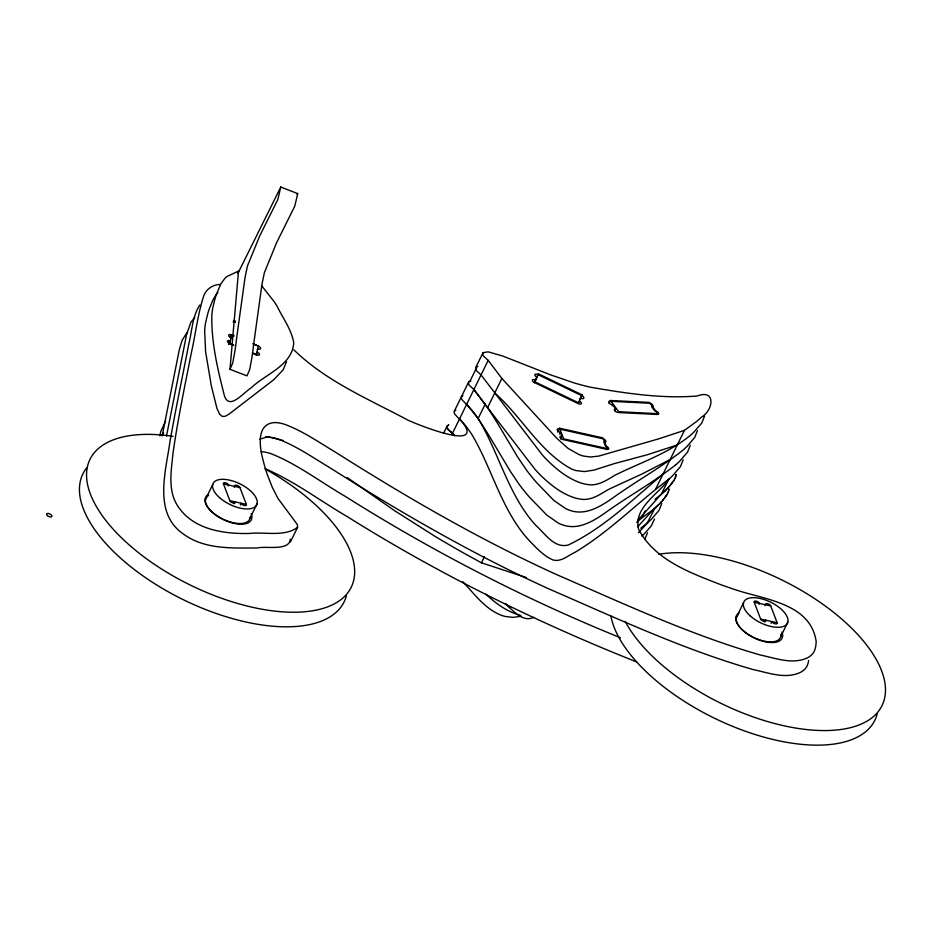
<?xml version="1.0" encoding="UTF-8"?>
<svg xmlns="http://www.w3.org/2000/svg" width="932" height="932" viewBox="0 0 932 932"><rect width="100%" height="100%" fill="white"/><g stroke="black" fill="none" stroke-linecap="round" stroke-linejoin="round"><path stroke-width="1.4" d="M297.005 194.217L297.751 193.53L294.768 206.158L276.606 242.681L264.373 272.668L261.985 284.144L253.481 345.586A272.971 43.222 -68.9 0 1 251.955 357.236L249.694 369.596L246.957 375.864L229.983 369.305L238.51 271.107L227.326 276.303A59.229 28.018 26.1 0 0 225.066 278.097L220.768 284.062L216.434 294.209A445.647 210.807 26.1 0 0 215.047 298.555L212.822 307.63A271.538 128.453 26.1 0 0 211.797 316.181C211.459 341.974 217.203 367.523 223.587 392.372C227.431 413.249 242.926 392.908 251.209 387.817C265.445 374.047 292.508 365.344 293.731 342.708C291.506 329.578 283.153 318.674 277.445 306.896A99.666 47.148 26.1 0 0 274.159 301.677L261.682 285.763M647.472 532.743L644.758 539.546M661.743 503.595L659.029 510.387L651.34 519.322A359.705 170.148 26.1 0 1 647.845 522.549L638.455 532.696M668.792 489.859L668.873 489.009M675.933 475.285L676.003 474.435M683.144 459.849L680.43 466.652L672.753 475.588A359.705 170.148 26.1 0 1 669.258 478.815L668.908 479.106M690.274 445.275L687.571 452.078L679.882 461.002A361.872 171.173 26.1 0 1 675.63 464.893M697.416 430.689L694.701 437.492L687.024 446.428A361.872 171.173 26.1 0 1 682.76 450.319C660.706 467.701 635.962 481.32 613.174 497.676C601.082 506.181 586.228 515.571 570.85 510.678A17.265 8.167 26.1 0 1 565.724 508.674L553.923 500.519L536.587 482.578A197.328 93.34 26.1 0 1 526.592 470.194L517.691 457.076L497.012 422.452A976.922 462.121 26.1 0 0 488.496 409.008L473.91 389.506L469.309 385.3A7.258 3.437 26.1 0 1 468.61 384.077L468.761 381.84L470.811 380.932M704.545 416.115L701.843 422.918L694.154 431.842A361.872 171.173 26.1 0 1 689.901 435.733C668.873 452.859 642.591 461.864 618.405 473.538A250.184 118.341 26.1 0 0 614.141 475.693C605.87 480.784 596.748 486.667 586.508 484.337A22.065 10.438 26.1 0 1 583.106 483.615C570.85 480.166 560.353 472.384 551.092 463.891A100.621 47.59 26.1 0 1 542.261 454.874L481.052 374.92L476.45 370.715A7.258 3.437 26.1 0 1 475.739 369.491L475.67 367.604L483.032 352.68L488.205 351.853L502.534 355.954L550.579 374.862L573.949 382.854A143.61 67.931 26.1 0 0 590.457 387.211C625.465 393.269 661.58 398.873 697.124 396.007C716.091 388.726 713.609 410.231 701.283 417.268A361.872 171.173 26.1 0 1 697.031 421.159L684.426 430.374L658.388 438.949L598.705 456.098L590.399 457.006L583.444 456.039A19.048 9.005 26.1 0 1 578.923 454.548L568.066 448.397L556.625 438.122L501.859 378.45L488.182 360.346L483.58 356.14A7.258 3.437 26.1 0 1 482.881 354.917L482.811 353.018M668.861 489.23L668.617 490.768M675.991 474.656L675.455 477.126M446.952 426.879L447.01 426.297M199.798 305.02C192.248 316.449 192.109 330.953 188.823 343.896C182.521 376.575 175.635 409.148 169.915 441.931C165.756 471.918 152.965 513.614 183.732 534.257C204.865 549.635 232.336 548.004 257.162 547.993C265.236 545.779 289.619 551.394 290.248 539.162M290.435 541.958L297.576 527.372L297.378 524.588L277.981 498.469L272.191 487.087L267.286 474.493A389.681 184.338 26.1 0 1 263.337 461.177C259.958 448.909 255.391 424.666 273.647 422.615A21.844 10.334 26.1 0 1 279.227 422.977A23.917 11.312 26.1 0 1 284.912 424.375C302.982 431.132 318.965 442.327 335.427 452.171C406.736 497.292 479.887 539.779 556.8 574.683C623.706 603.691 690.274 634.878 760.512 655.056C775.645 658.19 792.48 664.842 807.473 657.841A62.479 29.556 26.1 0 0 811.388 655.103L812.296 654.194A51.039 24.139 26.1 0 0 814.125 651.503L814.824 649.802A111.374 52.681 26.1 0 0 815.477 647.46A97.01 45.889 26.1 0 0 815.884 645.154L815.978 644.338A161.982 76.622 26.1 0 0 816.164 641.577C810.968 604.484 767.129 599.812 738.365 590.702A254.471 120.368 26.1 0 1 720.553 584.597C690.099 572.691 654.52 559.957 638.548 529.085C633.504 507.532 658.178 494.484 668.827 479.188M286.532 361.674L283.177 369.829L273.798 379.685L229.027 414.134L225.276 416.278L222.317 416.453L219.801 414.39L216.993 408.554L211.343 385.93L205.623 351.9L204.656 330.767A271.538 128.453 26.1 0 1 205.692 322.204L207.918 313.14A445.647 210.807 26.1 0 1 209.304 308.783L213.055 299.743L216.62 294.069M166.502 436.071L186.458 335.054L190.85 322.251L194.788 317.497M162.285 435.302L179.328 349.628L182.136 340.192L186.948 332.771M234.27 335.951L231.602 334.833L229.855 343.605L233.186 345.061M654.52 519.019L651.142 526.056L644.21 533.896A361.872 171.173 26.1 0 1 641.892 536.075M668.605 490.989L667.929 492.678M675.735 476.403L675.059 478.104M446.987 426.495L448.688 424.806M468.54 382.178L454.268 411.338L454.338 413.226A7.258 3.437 26.1 0 0 455.037 414.46L465.196 425.307A147.827 69.923 26.1 0 1 471.848 434.475C490.861 466.513 500.018 504.13 523.341 533.733A132.903 62.863 26.1 0 0 528.491 539.768C535.772 547.34 543.135 555.635 552.932 559.934C561.064 562.311 568.054 555.472 574.939 552.338C609.353 531.822 637.36 502.686 669.258 478.815M668.314 491.921L667.428 493.692M163.566 432.704L162.984 434.114M162.704 434.766L162.18 435.908M534.281 382.807L536.937 377.145A2.913 1.375 26.1 0 1 534.886 374.629A2.913 1.375 26.1 0 1 538.079 374.641L581.754 395.646A2.913 1.375 26.1 0 1 583.816 398.162A2.913 1.375 26.1 0 1 580.624 398.162L580.182 399.071M538.451 373.872L534.851 381.817L578.539 402.822L582.139 394.877L538.451 373.872L537.182 376.47M238.068 272.028L238.51 271.107M165.512 421.322L160.735 431.563L159.826 435.873M237.846 273.53L280.788 186.971L277.806 199.599L259.632 236.122L247.411 266.109L245.023 277.585L236.507 339.027A272.971 43.222 -68.9 0 1 234.992 350.677L232.72 363.037L229.983 369.305M233.326 322.402L234.188 320.212L233.419 321.051M230.32 337.442L231.602 334.833M228.806 342.23L229.249 341.31M230.588 338.584L231.031 337.664A2.913 1.375 26.1 0 1 228.643 335.171A2.913 1.375 26.1 0 1 231.59 334.903L233.256 335.59M228.608 344.549L230.39 340.902A2.913 1.375 26.1 0 0 227.455 341.17A2.913 1.375 26.1 0 0 229.843 343.675L233.862 345.283M257.267 349.733L257.71 348.813A2.913 1.375 26.1 0 0 260.657 348.545A2.913 1.375 26.1 0 0 258.269 346.04L253.259 343.955M255.741 354.789L257.069 352.051A2.913 1.375 26.1 0 1 259.469 354.556A2.913 1.375 26.1 0 1 256.521 354.824L253.189 353.426M205.623 499.051L212.752 484.477M228.212 485.968L228.655 485.059A2.913 1.375 26.1 0 0 225.404 482.799A2.913 1.375 26.1 0 0 223.447 483.894L229.866 500.705A2.913 1.375 26.1 0 0 233.105 502.965A2.913 1.375 26.1 0 0 235.074 501.859L234.177 503.688M234.281 487.331L234.724 486.411A2.913 1.375 26.1 0 1 236.693 485.316A2.913 1.375 26.1 0 1 239.932 487.576L246.351 504.387A2.913 1.375 26.1 0 1 244.394 505.482A2.913 1.375 26.1 0 1 241.143 503.222L240.258 505.039M249.904 518.378L257.046 503.804M443.539 433.403L447.115 426.11L448.665 425.004M470.031 381.083L476.578 367.721M452.032 434.347L452.486 433.438L447.908 429.035A7.258 3.437 26.1 0 1 447.197 427.811M454.478 435.827L452.509 433.24L488.182 360.346M675.63 464.893C653.25 482.52 628.121 496.302 605.043 512.95C593.218 521.221 578.655 530.028 563.72 525.252A17.265 8.167 26.1 0 1 558.594 523.26L546.793 515.093L529.458 497.164A197.328 93.34 26.1 0 1 519.462 484.78L510.55 471.662L489.871 437.038A976.922 462.121 26.1 0 0 481.366 423.582L478.116 418.596L485.246 404.022M670.155 459.534L641.519 474.225L611.264 488.112A250.184 118.341 26.1 0 0 607.012 490.267C598.728 495.37 589.607 501.253 579.378 498.923A22.065 10.438 26.1 0 1 575.964 498.189C563.72 494.741 553.224 486.958 543.962 478.466A100.621 47.59 26.1 0 1 535.119 469.46L487.587 407.61L501.859 378.45M536.494 378.054L536.937 377.145M347.345 477.662L394.469 510.608L435.675 536.75A557.686 263.803 26.1 0 0 468.668 555.822L481.448 562.812L484.419 556.742M557.662 432.11L559.573 428.219L602.969 437.912L607.035 448.56L563.639 438.856L559.573 428.219M559.596 434.161L560.482 432.343A2.913 1.375 26.1 0 1 557.243 430.083A2.913 1.375 26.1 0 1 559.2 428.988L602.596 438.681A2.913 1.375 26.1 0 1 605.847 440.941A2.913 1.375 26.1 0 1 603.878 442.036L605.381 445.962A2.913 1.375 26.1 0 1 608.631 448.222A2.913 1.375 26.1 0 1 606.662 449.329L563.266 439.624A2.913 1.375 26.1 0 1 560.015 437.364A2.913 1.375 26.1 0 1 561.984 436.269L560.482 432.343M580.228 398.78L582.139 394.877M560.645 438.995L561.984 436.269M578.411 402.904L579.296 401.086A2.913 1.375 26.1 0 1 581.358 403.603A2.913 1.375 26.1 0 1 578.166 403.591L534.479 382.574A2.913 1.375 26.1 0 1 532.428 380.058A2.913 1.375 26.1 0 1 535.62 380.07M609.178 403.102L610.448 400.504L649.464 402.438L657.759 413.68L618.743 411.746L610.448 400.504M612.242 405.735L612.697 404.826A2.913 1.375 26.1 0 1 609.039 402.939A2.913 1.375 26.1 0 1 610.076 401.273L649.091 403.207A2.913 1.375 26.1 0 1 652.738 405.094A2.913 1.375 26.1 0 1 651.713 406.76L654.765 410.896A2.913 1.375 26.1 0 1 658.411 412.783A2.913 1.375 26.1 0 1 657.375 414.449L618.359 412.515A2.913 1.375 26.1 0 1 614.712 410.628A2.913 1.375 26.1 0 1 615.749 408.962L612.697 404.826M614.852 410.791L615.749 408.962M636.696 522.374L641.589 518.064L645.165 510.783M655.883 488.694L684.426 430.374M647.204 523.108L654.986 507.975A359.705 170.148 26.1 0 0 658.481 504.736L659.576 503.851M637.686 520.499L661.429 493.983L668.617 479.374M674.558 479.118L675.048 478.326M736.385 617.403L743.526 602.818M758.974 604.309L759.429 603.4A2.913 1.375 26.1 0 0 756.178 601.14A2.913 1.375 26.1 0 0 754.209 602.235L760.629 619.046A2.913 1.375 26.1 0 0 763.879 621.306A2.913 1.375 26.1 0 0 765.836 620.211L764.951 622.028M765.056 605.672L765.498 604.763A2.913 1.375 26.1 0 1 767.455 603.656A2.913 1.375 26.1 0 1 770.706 605.917L777.125 622.727A2.913 1.375 26.1 0 1 775.156 623.823A2.913 1.375 26.1 0 1 771.917 621.562L771.02 623.392M780.678 636.719L787.82 622.145M674.547 479.339L673.3 481.227M667.417 493.913L664.586 498.003M297.576 527.372C284.283 537.158 264.502 531.671 248.821 533.488C223.132 533.989 193.215 529.469 177.919 506.297C167.597 490.849 171.22 471.126 172.921 453.826C177.686 419.936 184.734 386.442 191.34 352.878C195.592 334.122 197.619 314.795 203.549 296.446C205.809 289.386 212.636 284.61 219.987 284.458M475.67 367.604L477.953 366.346M454.268 411.338L455.83 410.22M673.964 480.388L670.83 484.547M666.823 494.962L662.745 500.251M672.531 482.543L667.825 487.925M663.677 499.342L660.683 502.511M669.863 485.887L665.611 490.162A359.705 170.148 26.1 0 1 662.116 493.389L661.475 493.948M654.346 508.534L637.663 526.778M661.72 501.602L659.6 503.63M217.261 293.347L217.925 292.683M666.718 489.265L665.599 490.383A361.872 171.173 26.1 0 1 661.336 494.275L654.998 499.272M663.025 474.12C632.898 499.319 604.134 527.815 568.322 544.964C554.389 548.901 544.684 533.092 535.62 525.182A132.903 62.863 26.1 0 1 530.483 519.159C507.159 489.545 498.003 451.927 478.99 419.901A147.827 69.923 26.1 0 0 472.326 410.721L462.179 399.875A7.258 3.437 26.1 0 1 461.468 398.651L461.41 396.764L462.959 395.646M647.845 522.549L640.75 528.211M641.589 518.064L654.206 508.849A361.872 171.173 26.1 0 0 658.458 504.958M259.842 439.17L266.517 437.19A21.844 10.334 26.1 0 1 272.097 437.551A23.917 11.312 26.1 0 1 277.771 438.96C295.84 445.717 311.836 456.901 328.297 466.746C399.595 511.866 472.757 554.365 549.67 589.257C616.565 618.266 683.133 649.464 753.382 669.642C768.504 672.764 785.338 679.428 800.343 672.426A62.479 29.556 26.1 0 0 804.258 669.689L805.166 668.768A51.039 24.139 26.1 0 0 806.996 666.077L807.683 664.388A111.374 52.681 26.1 0 0 808.347 662.035M533.954 617.322C522.514 622.821 513.043 610.367 505.365 603.796M677.296 444.96L647.216 454.769L614.235 463.635L593.917 470.112L584.446 471.58L576.302 470.613A19.048 9.005 26.1 0 1 571.782 469.134C539.558 451.892 521.757 416.592 494.729 393.024M521.396 616.192L513.101 617.38L504.946 616.413A19.048 9.005 26.1 0 1 500.426 614.922C484.558 608.363 474.248 593.777 462.808 581.708M754.209 602.235L770.706 605.917M223.447 483.894L239.932 487.576M760.629 619.046L777.125 622.727M229.866 500.705L246.351 504.387M283.421 440.615L271.911 437.69A66.848 31.618 26.1 0 0 265.783 436.654M526.557 577.63L481.448 562.812M297.564 193.541L280.602 186.983M235.272 320.992L234.212 320.585A2.913 1.375 26.1 0 0 235.377 322.344M265.434 468.784C294.524 481.343 320.002 500.764 347.263 516.619C438.844 574.065 536.11 621.959 636.521 661.895M252.945 343.757L258.281 345.982L256.533 354.754L252.537 353.088M620.526 637.791C524.623 598.915 432.39 551.325 344.852 496.139C320.258 481.856 297.273 464.031 270.641 453.535A23.917 11.312 26.1 0 0 264.956 452.125A21.844 10.334 26.1 0 0 261.205 451.74M510.515 607.699L505.097 603.54M452.509 433.24L450.354 431.469M449.876 431.283L447.884 429.233A7.258 3.437 26.1 0 1 447.185 428.009L447.01 427.089M293.86 349.815C325.932 381.258 368.886 399.234 408.053 420.192C416.196 424.048 490.337 454.408 459.639 418.666M466.781 404.08L478.116 418.596M473.91 389.506L487.587 407.61M452.486 433.438L453.896 435.302M447.08 427.695L446.976 426.693M877.129 714.192A145.45 68.805 26.1 0 1 742.245 730.106A145.45 68.805 26.1 0 1 610.914 615.97M658.784 554.284A145.45 68.805 26.1 0 1 860.283 637.348A145.45 68.805 26.1 0 1 813.799 730.199A145.45 68.805 26.1 0 1 625.197 621.364M780.841 634.377A24.244 11.464 26.1 0 1 754.291 637.744A24.244 11.464 26.1 0 1 738.319 614.468M346.366 595.851A145.45 68.805 26.1 0 1 182.09 599.101A145.45 68.805 26.1 0 1 86.956 467.549M265.014 468.889A145.45 68.805 26.1 0 1 329.171 606.254A145.45 68.805 26.1 0 1 114.112 530.226A145.45 68.805 26.1 0 1 173.061 436.374M250.102 517.237A24.244 11.464 26.1 0 1 221.362 518.332A24.244 11.464 26.1 0 1 208.64 495.393M485.852 594.138A100.621 47.59 26.1 0 0 486.865 595.105C496.139 603.587 506.635 611.38 518.891 614.829A22.065 10.438 26.1 0 0 520.033 615.108M251.197 513.742A25.455 12.034 26.1 0 1 224.88 520.289A25.455 12.034 26.1 0 1 208.337 494.659M781.971 632.082A25.455 12.034 26.1 0 1 755.654 638.63A25.455 12.034 26.1 0 1 739.099 613M808.638 660.52A97.01 45.889 26.1 0 1 808.498 661.277M750.283 615.959A24.244 11.464 26.1 0 0 787.4 623.217A24.244 11.464 26.1 0 0 759.324 598.274A24.244 11.464 26.1 0 0 750.283 615.959M219.521 497.618A24.244 11.464 26.1 0 0 256.626 504.876A24.244 11.464 26.1 0 0 228.55 479.922A24.244 11.464 26.1 0 0 219.521 497.618M47.392 515.571A2.913 1.375 26.1 0 0 51.877 516.514A2.913 1.375 26.1 0 0 48.581 513.509A2.913 1.375 26.1 0 0 47.392 515.571"/></g></svg>
